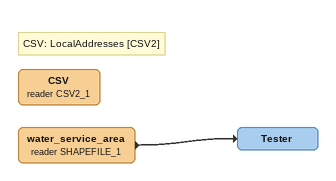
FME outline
Note: CSV: LocalAddresses [CSV2]
CSV (reader CSV2_1)
water_service_area (reader SHAPEFILE_1)
    -> Tester
Tester
